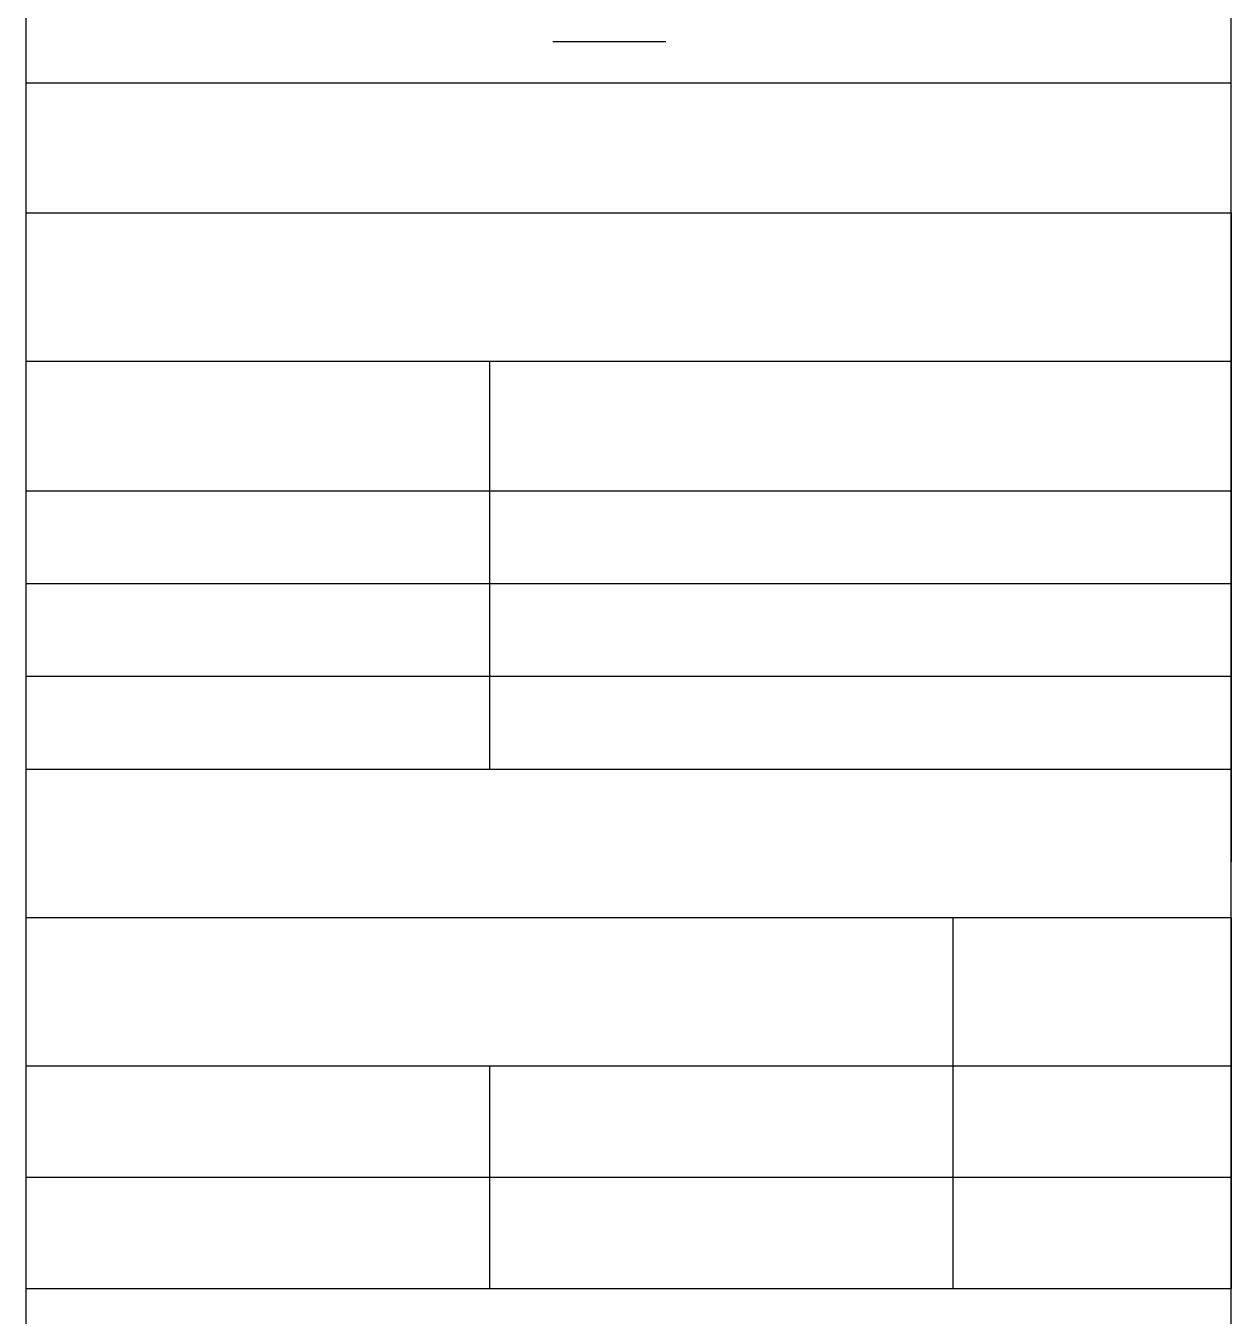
# Model space of a CAD drawing. Header units: millimetres. Extents: x 10 to 831, y 7 to 587.
# Drawn here: x 440 to 566.9, y 316.8 to 452.7 of the extents above; entities that cross this region are included whole.
import ezdxf

# ---------------------------------------------------------------- set-up
doc = ezdxf.new("R2010")
doc.units = ezdxf.units.MM
doc.layers.get('0').update_dxf_attribs({"linetype": 'CONTINUOUS'})

msp = doc.modelspace()

# ---------------------------------------------------------------- linework, layer by layer
at = {"color": 0}
for p, q in [((439.995, 559.812), (439.995, 185.004)), ((566.91, 185.004), (566.91, 559.812)), ((495.494, 451.016), (507.369, 451.016)), ((439.995, 446.666), (566.91, 446.666)), ((439.995, 432.992), (566.91, 432.992)), ((566.91, 432.992), (566.91, 364.656)), ((439.995, 417.371), (566.91, 417.371)), ((488.805, 417.371), (488.805, 374.424)), ((439.995, 403.708), (566.91, 403.708)), ((439.995, 393.95), (566.91, 393.95)), ((439.995, 384.182), (566.91, 384.182)), ((439.995, 374.424), (566.91, 374.424)), ((439.995, 358.782), (566.91, 358.782)), ((537.616, 358.782), (537.616, 319.73)), ((566.91, 358.782), (566.91, 319.73)), ((439.995, 343.16), (566.91, 343.16)), ((488.805, 343.16), (488.805, 319.73)), ((439.995, 331.446), (566.91, 331.446)), ((439.995, 319.73), (566.91, 319.73))]:
    msp.add_line(p, q, dxfattribs=at)

doc.saveas('drawing.dxf')
